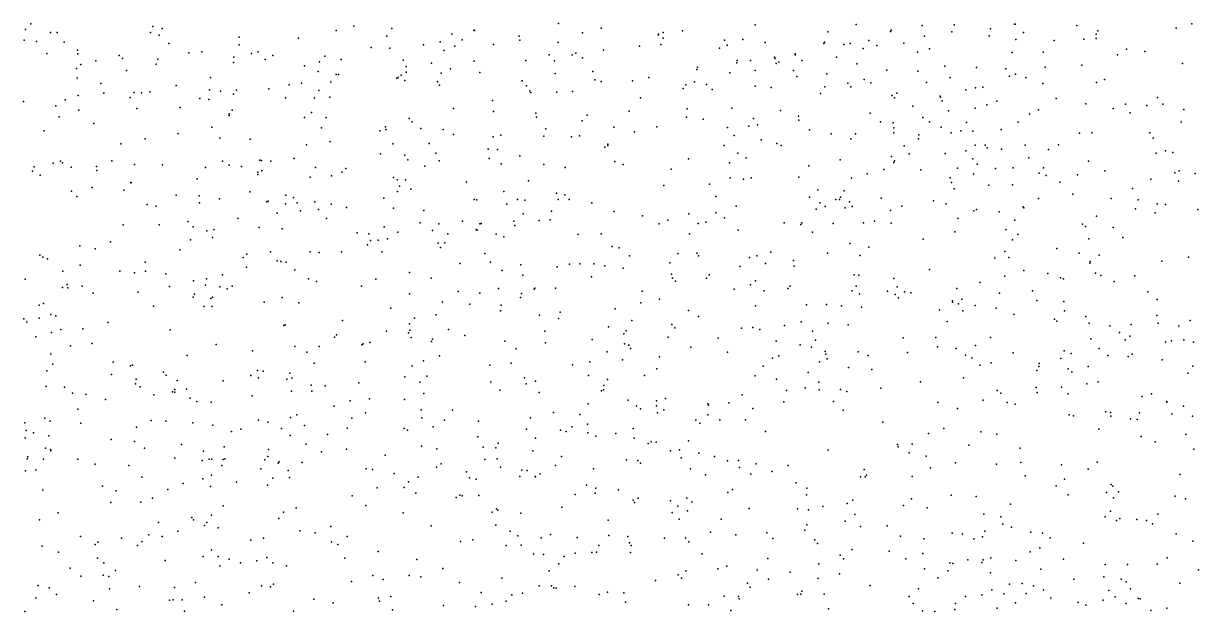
# Model space of a CAD drawing. Extents: x 2 to 99999, y 0 to 49999.
# Drawn here: x 37507 to 49994, y 18750 to 24997 of the extents above; entities that cross this region are included whole.
import ezdxf

# ---------------------------------------------------------------- set-up
doc = ezdxf.new("R2010")
doc.units = 0
doc.header["$MEASUREMENT"] = 0
doc.layers.add('points', color=50, linetype='Continuous')

msp = doc.modelspace()

# ---------------------------------------------------------------- linework, layer by layer
at = {"layer": 'points', "color": 3}
for p in [(37585, 24995, 76), (43192, 24997, 7), (45281, 24984, 88), (46356, 24987, 62), (47058, 24977, 96), (47399, 24982, 83), (48039, 24991, 4), (48046, 24989, 68), (48701, 24976, 41), (49923, 24993, 68), (37528, 24933, 59), (37794, 24900, 19), (37863, 24903, 17), (38855, 24900, 75), (38881, 24967, 48), (38948, 24873, 21), (38981, 24943, 26), (39800, 24852, 55), (40830, 24924, 66), (41016, 24968, 41), (41368, 24863, 47), (41422, 24943, 30), (42058, 24885, 73), (42292, 24927, 49), (42300, 24923, 80), (42776, 24863, 81), (43448, 24899, 84), (43647, 24946, 72), (44253, 24876, 58), (44256, 24883, 42), (44304, 24900, 89), (44509, 24918, 56), (46054, 24908, 15), (46719, 24911, 93), (46727, 24928, 96), (47082, 24862, 47), (47374, 24908, 42), (47769, 24868, 83), (47783, 24941, 30), (48134, 24901, 5), (48907, 24885, 22), (48923, 24918, 2), (49757, 24949, 93), (37513, 24822, 36), (37644, 24805, 18), (37938, 24799, 85), (39050, 24784, 83), (39798, 24772, 89), (40429, 24843, 33), (41201, 24743, 19), (41399, 24735, 65), (41759, 24772, 15), (41936, 24802, 38), (42092, 24756, 86), (42170, 24824, 39), (42502, 24775, 99), (42780, 24819, 89), (43189, 24797, 66), (44055, 24758, 67), (44279, 24776, 82), (44306, 24841, 35), (44903, 24736, 12), (44956, 24821, 97), (44986, 24767, 47), (45152, 24827, 0), (45389, 24795, 69), (46011, 24784, 6), (46019, 24799, 23), (46224, 24774, 21), (46291, 24784, 78), (46431, 24733, 20), (46489, 24815, 48), (46577, 24764, 46), (46863, 24788, 97), (47136, 24728, 0), (48053, 24826, 81), (48460, 24816, 77), (48774, 24832, 36), (48908, 24839, 14), (49230, 24725, 74), (37756, 24677, 57), (38082, 24715, 25), (38083, 24674, 94), (38277, 24601, 73), (38525, 24658, 93), (38558, 24624, 60), (38936, 24617, 6), (39265, 24684, 10), (39401, 24698, 10), (39742, 24641, 74), (39931, 24680, 83), (39999, 24697, 53), (40076, 24614, 53), (40157, 24659, 3), (40709, 24652, 54), (40881, 24615, 86), (41543, 24608, 56), (41977, 24711, 87), (42844, 24605, 36), (43093, 24663, 24), (43151, 24602, 20), (43336, 24665, 26), (43377, 24681, 97), (43448, 24632, 9), (43670, 24714, 65), (45091, 24605, 41), (45232, 24604, 91), (45489, 24639, 3), (45495, 24626, 2), (45706, 24676, 45), (45709, 24665, 99), (45779, 24603, 6), (46147, 24641, 48), (47006, 24692, 91), (48012, 24691, 22), (48342, 24693, 41), (49132, 24664, 83), (49423, 24701, 43), (38071, 24520, 9), (38116, 24563, 37), (38601, 24497, 88), (38916, 24566, 50), (39740, 24583, 85), (40494, 24548, 81), (40638, 24489, 88), (40652, 24591, 86), (41574, 24480, 47), (41575, 24540, 50), (41841, 24576, 50), (42043, 24517, 1), (42295, 24598, 42), (42355, 24476, 33), (43558, 24488, 28), (44661, 24509, 39), (44671, 24533, 88), (45086, 24581, 7), (45282, 24498, 98), (45506, 24573, 16), (45533, 24585, 99), (45689, 24498, 9), (46363, 24568, 66), (46681, 24500, 84), (47011, 24490, 34), (47299, 24544, 28), (47636, 24530, 87), (47948, 24517, 40), (48363, 24535, 93), (48753, 24556, 84), (49825, 24571, 100), (38076, 24420, 63), (38330, 24360, 62), (39494, 24422, 97), (40460, 24365, 45), (40774, 24373, 2), (40830, 24455, 33), (40853, 24456, 3), (41476, 24415, 24), (41489, 24424, 77), (41521, 24448, 81), (41558, 24391, 91), (41907, 24377, 96), (41946, 24468, 46), (42807, 24388, 86), (43156, 24466, 30), (43580, 24398, 12), (43647, 24382, 72), (43978, 24389, 19), (44154, 24424, 20), (44636, 24376, 3), (45014, 24474, 26), (45726, 24435, 22), (46043, 24463, 44), (46269, 24364, 34), (46441, 24401, 96), (46510, 24367, 96), (47105, 24372, 77), (47354, 24424, 32), (47984, 24437, 77), (48049, 24458, 56), (48160, 24422, 83), (48340, 24361, 86), (48909, 24371, 69), (48996, 24404, 18), (38088, 24231, 56), (38361, 24257, 99), (38682, 24263, 50), (38761, 24259, 5), (38850, 24271, 71), (39129, 24338, 4), (39485, 24294, 17), (39599, 24279, 19), (39738, 24248, 87), (39771, 24289, 42), (40113, 24305, 26), (40331, 24344, 68), (40645, 24286, 83), (41926, 24343, 88), (42851, 24335, 16), (42889, 24281, 8), (42899, 24264, 2), (43175, 24267, 63), (43340, 24275, 84), (44517, 24307, 41), (44546, 24344, 13), (44764, 24350, 76), (44824, 24297, 77), (45282, 24333, 36), (45452, 24318, 89), (45977, 24252, 41), (46023, 24324, 47), (46298, 24323, 72), (46735, 24231, 58), (46789, 24256, 98), (47247, 24226, 20), (47523, 24293, 54), (47624, 24313, 49), (47703, 24322, 76), (37507, 24170, 80), (37851, 24122, 57), (37949, 24186, 46), (38640, 24210, 52), (39171, 24104, 8), (39380, 24201, 57), (39476, 24189, 59), (40291, 24206, 83), (40601, 24204, 35), (40764, 24216, 30), (42492, 24180, 81), (44063, 24206, 3), (46763, 24207, 70), (46957, 24120, 55), (47253, 24213, 83), (47270, 24176, 44), (47743, 24135, 1), (47851, 24173, 89), (48481, 24200, 90), (48797, 24145, 1), (49218, 24139, 35), (49445, 24126, 7), (49559, 24212, 22), (49615, 24141, 59), (37885, 24004, 74), (38096, 24078, 14), (38710, 24096, 33), (39694, 24037, 88), (39694, 24020, 26), (39726, 24077, 35), (40493, 23997, 89), (40566, 24052, 23), (40722, 23998, 37), (41606, 23989, 7), (42076, 24096, 8), (42500, 24064, 56), (42950, 24045, 68), (42959, 24003, 58), (43496, 24025, 94), (43942, 24065, 9), (44554, 24002, 69), (44560, 24089, 26), (44730, 23981, 98), (45036, 24097, 52), (45264, 23989, 85), (45553, 24072, 22), (45743, 24014, 48), (46506, 24043, 99), (47066, 23997, 52), (47336, 24069, 70), (47621, 24099, 14), (48198, 24033, 9), (48295, 24079, 56), (49088, 24096, 77), (49266, 24050, 99), (49839, 24082, 30), (37725, 23857, 45), (38253, 23934, 98), (39510, 23895, 52), (40673, 23889, 88), (41293, 23858, 85), (41354, 23900, 63), (41358, 23870, 32), (41636, 23954, 44), (41730, 23882, 12), (41967, 23871, 12), (43058, 23877, 69), (43445, 23965, 26), (43781, 23896, 94), (44238, 23901, 83), (44988, 23892, 85), (45214, 23905, 65), (45309, 23920, 23), (45745, 23970, 10), (45859, 23869, 6), (46614, 23954, 25), (46748, 23943, 76), (46756, 23889, 72), (47134, 23954, 56), (47259, 23895, 34), (47468, 23856, 4), (47528, 23946, 24), (47597, 23852, 60), (47896, 23871, 22), (48076, 23949, 6), (49810, 23950, 36), (38800, 23773, 39), (39150, 23829, 68), (39593, 23780, 86), (39915, 23767, 81), (40765, 23745, 18), (42078, 23817, 49), (42498, 23795, 97), (42579, 23812, 70), (43035, 23800, 13), (43331, 23792, 6), (43417, 23805, 86), (44001, 23846, 70), (45059, 23809, 46), (45345, 23761, 24), (46091, 23824, 13), (46300, 23772, 19), (46348, 23826, 25), (46756, 23835, 84), (47020, 23772, 8), (47023, 23814, 18), (47366, 23837, 61), (48728, 23833, 100), (48862, 23835, 56), (49475, 23837, 44), (49513, 23779, 70), (38541, 23720, 38), (40516, 23708, 85), (41299, 23611, 50), (41433, 23718, 75), (41818, 23723, 23), (41890, 23618, 39), (42444, 23662, 38), (42543, 23660, 10), (43686, 23684, 68), (43716, 23714, 86), (43716, 23701, 79), (44954, 23700, 97), (45100, 23621, 50), (45511, 23724, 89), (45559, 23700, 36), (46865, 23697, 11), (46920, 23613, 6), (47302, 23616, 80), (47521, 23646, 16), (47620, 23705, 80), (47727, 23703, 73), (47747, 23678, 66), (47902, 23663, 85), (48152, 23706, 100), (48401, 23660, 20), (48507, 23707, 14), (49543, 23621, 14), (49644, 23643, 58), (49720, 23626, 31), (37823, 23512, 54), (37899, 23535, 25), (37923, 23518, 52), (38281, 23477, 50), (38445, 23540, 32), (38686, 23501, 11), (38983, 23496, 65), (39621, 23534, 25), (39693, 23493, 78), (39823, 23478, 8), (40020, 23547, 85), (40037, 23543, 23), (40135, 23536, 16), (40382, 23564, 14), (41561, 23599, 54), (41590, 23548, 99), (41772, 23481, 88), (41923, 23540, 33), (42456, 23562, 47), (42582, 23507, 24), (42780, 23593, 93), (43036, 23499, 57), (43790, 23531, 40), (43879, 23498, 20), (44573, 23558, 92), (45011, 23518, 1), (45187, 23571, 58), (45853, 23486, 86), (46185, 23550, 66), (46733, 23585, 28), (46757, 23521, 97), (46764, 23539, 44), (47597, 23559, 89), (47643, 23503, 26), (48190, 23569, 68), (48826, 23534, 23), (37602, 23430, 70), (37619, 23475, 55), (37685, 23386, 54), (38014, 23470, 73), (38287, 23436, 37), (39441, 23469, 89), (39998, 23418, 8), (39998, 23394, 60), (40041, 23432, 94), (40555, 23363, 73), (40611, 23466, 12), (40781, 23378, 81), (40889, 23419, 66), (40931, 23457, 91), (41440, 23360, 7), (43265, 23467, 65), (44390, 23451, 97), (45017, 23358, 1), (45240, 23357, 23), (45746, 23364, 44), (46307, 23354, 71), (46474, 23399, 31), (46650, 23446, 1), (47044, 23441, 72), (47355, 23359, 18), (47432, 23461, 24), (47603, 23401, 31), (47835, 23456, 59), (48024, 23463, 0), (48302, 23406, 44), (48346, 23464, 66), (48375, 23381, 69), (48708, 23388, 37), (48999, 23432, 73), (49741, 23412, 61), (49787, 23431, 79), (49958, 23404, 93), (38237, 23254, 15), (38648, 23306, 94), (38651, 23309, 51), (39354, 23348, 52), (41479, 23336, 89), (41504, 23269, 6), (41568, 23337, 60), (41624, 23237, 42), (42213, 23315, 85), (42875, 23325, 69), (44312, 23276, 59), (44796, 23291, 81), (45160, 23344, 64), (45949, 23229, 68), (47368, 23307, 2), (47398, 23242, 28), (47765, 23279, 98), (48017, 23282, 56), (48520, 23311, 18), (49293, 23244, 74), (49488, 23345, 42), (49782, 23323, 92), (38016, 23216, 6), (38075, 23161, 59), (38573, 23226, 20), (39129, 23172, 93), (39375, 23167, 69), (39590, 23136, 53), (39911, 23209, 56), (40106, 23109, 33), (40295, 23172, 37), (40376, 23149, 43), (40604, 23103, 87), (41336, 23141, 2), (41483, 23212, 5), (42297, 23129, 33), (42326, 23125, 35), (42610, 23211, 53), (42756, 23126, 71), (42836, 23119, 56), (43172, 23196, 44), (43189, 23128, 55), (43261, 23176, 86), (43305, 23128, 66), (44866, 23159, 2), (45859, 23152, 73), (46139, 23126, 72), (46180, 23129, 3), (46188, 23151, 95), (46229, 23220, 82), (46285, 23103, 58), (46621, 23140, 18), (47179, 23115, 12), (48293, 23137, 39), (48658, 23184, 89), (49065, 23137, 57), (49354, 23125, 17), (38820, 23075, 0), (38915, 23055, 35), (39378, 23093, 71), (40093, 23101, 62), (40204, 22983, 97), (40290, 23082, 6), (40414, 23091, 55), (40452, 23006, 17), (40643, 23022, 92), (40776, 23079, 71), (40939, 23044, 30), (41438, 23037, 87), (41763, 23012, 50), (42644, 23077, 59), (43117, 23003, 36), (43548, 23091, 34), (43783, 23000, 31), (44866, 22986, 15), (45081, 23057, 94), (45932, 23024, 42), (45970, 23093, 84), (46027, 23052, 0), (46239, 23039, 1), (46314, 23053, 29), (46721, 23011, 83), (46841, 23056, 7), (47314, 23081, 86), (47605, 23008, 87), (47633, 23021, 71), (47875, 22996, 11), (48131, 23048, 92), (48138, 23038, 95), (49326, 23028, 47), (49535, 22985, 92), (49553, 23082, 64), (49644, 23074, 41), (49986, 23021, 79), (38566, 22859, 67), (38948, 22860, 4), (39257, 22894, 23), (39785, 22924, 31), (40727, 22926, 5), (41723, 22878, 48), (41921, 22868, 84), (42172, 22896, 22), (42358, 22870, 43), (42371, 22873, 15), (42716, 22898, 11), (42818, 22974, 40), (42987, 22906, 58), (43104, 22911, 83), (44084, 22955, 11), (44261, 22869, 62), (44354, 22907, 76), (44579, 22975, 53), (44677, 22874, 52), (44759, 22885, 2), (44958, 22933, 80), (45590, 22878, 37), (45767, 22861, 44), (45780, 22880, 85), (46111, 22873, 93), (46434, 22880, 77), (46549, 22897, 50), (46727, 22875, 43), (47436, 22927, 6), (48042, 22909, 4), (48761, 22866, 58), (48909, 22951, 24), (39309, 22838, 8), (39456, 22794, 72), (39531, 22808, 48), (40011, 22831, 57), (40254, 22817, 49), (41052, 22773, 12), (41178, 22761, 34), (41339, 22837, 36), (41484, 22782, 43), (41852, 22799, 63), (42015, 22761, 53), (42316, 22809, 99), (42327, 22801, 36), (42531, 22759, 43), (42610, 22732, 51), (42728, 22850, 3), (43401, 22756, 44), (43646, 22764, 53), (44586, 22762, 94), (45103, 22803, 73), (45891, 22781, 80), (47405, 22783, 66), (47946, 22808, 44), (48075, 22754, 3), (48794, 22842, 76), (49087, 22829, 29), (38107, 22634, 88), (38267, 22602, 52), (38433, 22676, 8), (39282, 22698, 29), (39514, 22723, 2), (41162, 22647, 6), (41195, 22693, 88), (41275, 22695, 20), (41376, 22710, 10), (41914, 22665, 18), (41940, 22616, 27), (41984, 22668, 16), (43761, 22627, 69), (43837, 22613, 89), (46290, 22659, 15), (46492, 22621, 84), (47068, 22705, 94), (48016, 22698, 75), (48488, 22606, 40), (48827, 22711, 66), (49189, 22725, 44), (37682, 22536, 43), (37712, 22514, 54), (37763, 22496, 36), (39168, 22592, 0), (39840, 22512, 7), (39881, 22546, 37), (40132, 22570, 44), (40204, 22477, 42), (40552, 22572, 16), (40649, 22563, 100), (40885, 22572, 26), (41315, 22570, 68), (42410, 22554, 33), (43948, 22530, 73), (44462, 22553, 89), (44664, 22558, 25), (44680, 22528, 22), (45224, 22510, 85), (45299, 22529, 91), (45448, 22567, 14), (45689, 22480, 90), (46052, 22558, 77), (46395, 22533, 48), (47831, 22503, 9), (47937, 22576, 29), (47979, 22511, 73), (48726, 22558, 77), (48937, 22537, 33), (49886, 22515, 68), (37924, 22367, 35), (38109, 22431, 47), (38532, 22366, 22), (38799, 22462, 50), (38803, 22367, 97), (39878, 22409, 51), (40242, 22468, 80), (40297, 22461, 18), (40392, 22382, 68), (42146, 22446, 26), (42469, 22460, 60), (42594, 22374, 21), (42791, 22434, 20), (43179, 22412, 91), (43309, 22439, 49), (43419, 22443, 25), (43569, 22445, 28), (43684, 22423, 5), (43879, 22399, 93), (44375, 22455, 0), (45118, 22414, 60), (45394, 22446, 61), (45697, 22418, 61), (47136, 22383, 71), (48139, 22374, 24), (48838, 22452, 49), (48842, 22469, 12), (49605, 22472, 51), (37524, 22280, 61), (38685, 22347, 36), (39021, 22336, 82), (39314, 22262, 97), (39451, 22284, 47), (39621, 22327, 83), (40537, 22283, 45), (40619, 22255, 15), (41251, 22280, 25), (41610, 22352, 82), (41839, 22291, 7), (42814, 22323, 24), (43543, 22307, 74), (44395, 22333, 73), (44403, 22293, 32), (44437, 22259, 37), (44767, 22292, 88), (44792, 22326, 93), (45285, 22264, 10), (46335, 22327, 16), (46384, 22322, 16), (46756, 22288, 49), (47672, 22245, 87), (47937, 22313, 55), (48391, 22340, 28), (48528, 22297, 75), (48559, 22286, 60), (48898, 22345, 35), (48957, 22320, 3), (49096, 22258, 8), (49318, 22318, 89), (37920, 22193, 1), (37971, 22224, 82), (37977, 22188, 87), (38130, 22208, 1), (38248, 22132, 77), (38727, 22142, 25), (39058, 22202, 23), (39325, 22121, 10), (39442, 22216, 15), (39592, 22200, 97), (39671, 22177, 60), (39723, 22207, 19), (41098, 22208, 80), (41608, 22125, 16), (42126, 22149, 48), (42356, 22133, 52), (42556, 22182, 36), (42800, 22130, 43), (42935, 22175, 51), (42942, 22184, 91), (43159, 22185, 60), (44081, 22153, 35), (45060, 22176, 35), (45234, 22220, 7), (45379, 22158, 45), (45633, 22183, 24), (45655, 22208, 98), (46312, 22158, 44), (46355, 22206, 36), (46390, 22125, 22), (46689, 22155, 44), (46770, 22117, 3), (46790, 22201, 18), (46870, 22146, 79), (46936, 22135, 68), (47424, 22181, 71), (47878, 22131, 41), (48229, 22156, 1), (49457, 22146, 2), (37672, 22005, 68), (37721, 22023, 26), (38890, 21993, 74), (39309, 22091, 6), (39426, 21990, 94), (39498, 22077, 9), (39511, 21992, 19), (39514, 22090, 75), (40064, 22038, 34), (40255, 22085, 75), (40433, 22029, 93), (41959, 22039, 5), (42251, 22017, 67), (42583, 22006, 45), (42787, 22087, 1), (44067, 22031, 30), (44265, 22067, 66), (45285, 21997, 32), (45827, 22010, 48), (46040, 22012, 25), (46201, 21999, 85), (46414, 21982, 35), (46805, 22083, 39), (47379, 22051, 27), (47381, 22038, 62), (47442, 22018, 23), (47479, 22068, 91), (47621, 22002, 52), (48275, 22056, 83), (48561, 22043, 90), (49555, 22066, 52), (37509, 21861, 27), (37675, 21868, 38), (37798, 21906, 7), (37850, 21893, 1), (41412, 21974, 97), (41663, 21867, 78), (41894, 21901, 4), (42577, 21946, 47), (42990, 21900, 52), (43194, 21862, 51), (43210, 21930, 71), (43795, 21966, 92), (44575, 21949, 99), (44682, 21884, 4), (47242, 21957, 83), (47490, 21943, 15), (47843, 21974, 14), (48031, 21904, 71), (48464, 21856, 89), (48569, 21945, 21), (48796, 21884, 99), (49552, 21894, 47), (37542, 21823, 74), (37902, 21746, 34), (38137, 21753, 85), (38404, 21819, 11), (39064, 21744, 15), (40272, 21788, 10), (40286, 21796, 80), (40897, 21842, 22), (41608, 21805, 86), (41612, 21738, 11), (42024, 21746, 91), (43048, 21729, 15), (43723, 21773, 26), (43911, 21733, 43), (43972, 21843, 31), (44396, 21799, 79), (44430, 21765, 1), (45138, 21762, 86), (45256, 21768, 45), (45331, 21747, 37), (45593, 21788, 13), (45772, 21829, 77), (45891, 21730, 9), (46058, 21813, 85), (46270, 21796, 50), (47322, 21832, 57), (48489, 21835, 98), (48831, 21812, 44), (49051, 21787, 3), (49280, 21801, 8), (49565, 21814, 42), (49786, 21785, 40), (49906, 21843, 6), (37639, 21668, 37), (37803, 21716, 15), (40813, 21666, 13), (40832, 21688, 65), (41189, 21608, 90), (41364, 21727, 85), (41600, 21711, 39), (41626, 21661, 95), (41841, 21618, 64), (41853, 21644, 61), (42196, 21683, 71), (42622, 21622, 78), (43053, 21606, 20), (43551, 21641, 53), (43888, 21699, 46), (44358, 21664, 86), (44891, 21655, 39), (45504, 21624, 51), (45924, 21633, 18), (46856, 21658, 80), (47204, 21662, 53), (47783, 21660, 45), (48851, 21646, 19), (49155, 21716, 1), (49213, 21637, 83), (49265, 21676, 86), (49643, 21615, 6), (49707, 21625, 45), (49839, 21637, 17), (49942, 21611, 42), (37797, 21484, 51), (38007, 21572, 51), (38237, 21597, 27), (39556, 21588, 53), (39939, 21518, 82), (40392, 21564, 73), (40518, 21506, 66), (40648, 21564, 98), (41104, 21583, 43), (41116, 21593, 53), (42741, 21540, 84), (43710, 21510, 63), (43893, 21593, 64), (43940, 21581, 74), (43957, 21544, 53), (44599, 21557, 84), (44987, 21505, 76), (45762, 21585, 9), (45880, 21560, 50), (46026, 21513, 91), (46033, 21486, 55), (46377, 21509, 14), (46903, 21502, 59), (47220, 21563, 28), (47419, 21543, 43), (47624, 21575, 44), (48024, 21499, 26), (48567, 21518, 43), (48642, 21490, 95), (48939, 21546, 75), (49289, 21483, 10), (37819, 21377, 11), (38460, 21401, 83), (38643, 21361, 4), (38665, 21368, 95), (39245, 21471, 44), (40596, 21390, 65), (41138, 21403, 41), (41639, 21359, 99), (41759, 21415, 27), (41929, 21468, 19), (42462, 21368, 32), (42688, 21387, 87), (43340, 21370, 84), (43525, 21403, 50), (43872, 21425, 8), (44266, 21456, 100), (45368, 21358, 100), (45466, 21441, 4), (45535, 21467, 11), (45965, 21403, 80), (46049, 21434, 44), (46485, 21471, 75), (47516, 21473, 78), (47584, 21444, 63), (47670, 21366, 7), (47792, 21392, 82), (48297, 21355, 46), (48301, 21386, 24), (48530, 21440, 61), (48823, 21355, 55), (49029, 21471, 26), (49247, 21460, 19), (49609, 21425, 51), (49935, 21358, 33), (37756, 21307, 54), (38443, 21269, 14), (38993, 21293, 59), (39022, 21262, 2), (39924, 21256, 0), (39992, 21310, 4), (40005, 21233, 42), (40055, 21305, 89), (40338, 21281, 22), (40358, 21229, 49), (41560, 21243, 38), (41794, 21249, 22), (42831, 21232, 20), (43511, 21258, 46), (44108, 21258, 26), (44236, 21329, 0), (45284, 21255, 21), (45846, 21288, 26), (46275, 21344, 92), (46524, 21321, 89), (47497, 21232, 36), (48275, 21310, 29), (48610, 21327, 11), (48649, 21296, 19), (49882, 21282, 43), (37749, 21141, 93), (37941, 21132, 24), (38697, 21170, 68), (38703, 21217, 31), (38747, 21138, 83), (39115, 21109, 66), (39140, 21206, 67), (39239, 21112, 5), (39629, 21201, 25), (40306, 21220, 57), (40564, 21155, 84), (40712, 21147, 36), (41070, 21180, 68), (41720, 21186, 37), (42473, 21191, 50), (42568, 21103, 75), (42849, 21170, 67), (42948, 21196, 10), (43670, 21105, 71), (43674, 21151, 86), (43712, 21215, 20), (45510, 21218, 20), (45813, 21126, 72), (45958, 21187, 25), (45964, 21106, 42), (46188, 21108, 66), (46618, 21124, 10), (47039, 21190, 68), (48268, 21130, 57), (48539, 21134, 14), (48807, 21170, 31), (48929, 21191, 58), (38027, 21069, 56), (38169, 21057, 66), (38378, 21002, 68), (38893, 21054, 70), (39091, 21085, 68), (39116, 21082, 40), (39279, 21016, 36), (39350, 20982, 47), (39937, 21040, 17), (40356, 21092, 82), (40572, 21090, 53), (40978, 20988, 65), (41184, 21010, 89), (41555, 21003, 18), (41761, 21065, 41), (42988, 21078, 84), (43650, 21094, 71), (43932, 20994, 58), (44234, 20989, 47), (44328, 21013, 17), (45145, 21053, 8), (45587, 20979, 22), (45617, 21099, 72), (46116, 20983, 12), (46257, 21087, 84), (47704, 20996, 52), (47855, 21097, 67), (47894, 21070, 82), (48278, 21076, 92), (48608, 21063, 12), (49395, 21034, 69), (49493, 21062, 77), (49659, 20981, 17), (38083, 20899, 24), (39500, 20976, 87), (40809, 20932, 38), (41142, 20862, 2), (41733, 20894, 50), (42067, 20889, 95), (43139, 20864, 91), (43506, 20955, 1), (44020, 20934, 84), (44063, 20905, 30), (44234, 20935, 31), (44243, 20861, 44), (44311, 20893, 24), (44778, 20958, 22), (44788, 20941, 1), (45002, 20969, 34), (45256, 20907, 98), (46219, 20890, 79), (47224, 20970, 44), (47434, 20908, 47), (47961, 20972, 22), (48044, 20952, 93), (49008, 20872, 57), (49057, 20864, 33), (49368, 20861, 95), (49657, 20975, 99), (49833, 20933, 31), (37521, 20755, 79), (37733, 20806, 71), (37791, 20774, 17), (38117, 20751, 79), (38862, 20781, 80), (39021, 20773, 4), (39305, 20755, 42), (39518, 20731, 83), (40004, 20782, 30), (40103, 20763, 17), (40344, 20811, 44), (40411, 20841, 23), (40997, 20806, 7), (41739, 20809, 95), (41981, 20783, 45), (42341, 20773, 12), (42895, 20809, 71), (43419, 20842, 57), (43501, 20741, 79), (44651, 20782, 89), (44693, 20750, 65), (44780, 20841, 79), (44908, 20787, 16), (45178, 20788, 2), (46639, 20761, 5), (48621, 20838, 97), (48667, 20830, 61), (49063, 20824, 78), (49270, 20799, 83), (49342, 20789, 25), (49711, 20851, 9), (49929, 20826, 76), (37535, 20672, 68), (37612, 20648, 72), (37776, 20615, 37), (38706, 20710, 79), (39718, 20662, 86), (39816, 20689, 62), (40248, 20696, 40), (40342, 20619, 5), (40492, 20728, 39), (40738, 20632, 49), (40947, 20699, 69), (41551, 20695, 98), (41587, 20677, 32), (41860, 20714, 68), (42334, 20607, 62), (42854, 20687, 24), (43213, 20677, 80), (43275, 20664, 79), (43333, 20711, 84), (43503, 20650, 92), (43588, 20612, 28), (43800, 20641, 10), (43985, 20693, 91), (45392, 20661, 94), (47126, 20641, 26), (47286, 20694, 62), (47681, 20658, 10), (47849, 20633, 57), (48934, 20687, 57), (49384, 20610, 13), (49859, 20630, 98), (37525, 20596, 95), (37739, 20485, 30), (38438, 20579, 37), (38686, 20558, 76), (38792, 20485, 87), (39185, 20524, 77), (39641, 20501, 10), (40511, 20527, 31), (41735, 20507, 1), (41899, 20479, 9), (42391, 20497, 43), (42526, 20490, 45), (42551, 20540, 93), (42947, 20593, 10), (43996, 20591, 65), (44146, 20536, 46), (44178, 20553, 70), (44232, 20549, 70), (44574, 20565, 100), (46795, 20523, 26), (46802, 20501, 57), (46950, 20528, 20), (47552, 20516, 37), (48099, 20487, 62), (49532, 20553, 2), (37545, 20374, 32), (37553, 20393, 3), (37719, 20367, 7), (37794, 20471, 61), (37798, 20459, 51), (38085, 20367, 89), (39114, 20378, 52), (39407, 20354, 6), (39418, 20453, 16), (39480, 20368, 70), (39509, 20370, 93), (39630, 20366, 62), (39646, 20374, 44), (40072, 20363, 20), (40103, 20398, 84), (40110, 20473, 64), (40673, 20447, 22), (40938, 20476, 36), (41352, 20410, 9), (42410, 20365, 78), (42540, 20371, 38), (42921, 20459, 69), (43223, 20398, 19), (43916, 20362, 6), (44037, 20355, 1), (44382, 20458, 35), (44477, 20467, 65), (44496, 20382, 46), (44685, 20432, 72), (44849, 20396, 78), (45106, 20356, 91), (46059, 20466, 49), (46919, 20437, 19), (47101, 20400, 88), (49945, 20476, 89), (37529, 20244, 83), (37637, 20255, 7), (38270, 20316, 54), (38626, 20303, 9), (39615, 20303, 32), (40030, 20266, 2), (40214, 20328, 5), (40224, 20342, 12), (40321, 20248, 49), (40469, 20333, 32), (41147, 20266, 50), (41217, 20259, 96), (41897, 20285, 52), (41947, 20320, 89), (42214, 20233, 36), (42575, 20285, 32), (42801, 20251, 60), (42861, 20247, 25), (43162, 20300, 56), (43563, 20266, 77), (44064, 20326, 39), (44594, 20267, 87), (44988, 20352, 16), (45115, 20281, 21), (45293, 20320, 38), (45459, 20239, 75), (45634, 20301, 67), (46442, 20258, 20), (47145, 20277, 82), (47413, 20331, 48), (47847, 20314, 98), (48105, 20332, 22), (48537, 20310, 17), (48822, 20263, 95), (48918, 20338, 56), (38763, 20177, 68), (39203, 20110, 28), (39414, 20159, 24), (39506, 20197, 76), (39769, 20124, 4), (40158, 20168, 33), (40334, 20175, 98), (41446, 20215, 90), (41598, 20128, 56), (41701, 20179, 22), (42245, 20170, 34), (42316, 20158, 9), (42780, 20184, 39), (42945, 20183, 75), (42949, 20182, 61), (42996, 20213, 29), (44754, 20201, 8), (45237, 20209, 14), (45717, 20117, 13), (46401, 20181, 62), (46451, 20182, 51), (46466, 20197, 34), (46950, 20183, 57), (48152, 20190, 13), (48570, 20157, 68), (49798, 20206, 7), (37714, 20041, 22), (38345, 20082, 50), (38493, 20033, 7), (39041, 20047, 24), (39493, 20077, 83), (40100, 20091, 17), (41267, 20064, 25), (41553, 20068, 20), (41676, 20006, 83), (42144, 19985, 8), (42346, 19983, 39), (43368, 19993, 64), (43489, 20091, 72), (43582, 20008, 86), (43588, 20061, 54), (43829, 20043, 85), (44992, 20016, 8), (45043, 20045, 23), (45827, 19990, 59), (45830, 20062, 75), (47366, 19986, 85), (48483, 20086, 2), (48610, 19991, 9), (49015, 20015, 50), (49067, 20101, 99), (49083, 20081, 81), (49144, 20021, 72), (38434, 19908, 11), (38753, 19912, 78), (38876, 19955, 84), (39628, 19873, 39), (40999, 19978, 36), (41144, 19877, 57), (42105, 19960, 56), (42170, 19978, 86), (43228, 19860, 18), (43986, 19932, 51), (43999, 19910, 74), (44038, 19955, 13), (44381, 19925, 65), (44462, 19868, 48), (44558, 19956, 63), (44608, 19916, 70), (46002, 19865, 53), (46259, 19899, 34), (46320, 19932, 1), (46859, 19878, 55), (46944, 19947, 76), (47630, 19971, 35), (47995, 19889, 3), (49090, 19959, 86), (49747, 19974, 27), (49854, 19946, 77), (37876, 19798, 51), (39296, 19750, 28), (39505, 19775, 75), (40222, 19738, 78), (40269, 19805, 62), (40404, 19850, 58), (41543, 19800, 95), (42488, 19807, 63), (42533, 19840, 36), (42548, 19826, 36), (42791, 19795, 45), (44402, 19801, 68), (44476, 19731, 77), (44562, 19821, 89), (44922, 19733, 69), (45218, 19845, 6), (45731, 19841, 26), (45849, 19832, 4), (46343, 19781, 40), (47111, 19851, 81), (47713, 19785, 64), (47892, 19755, 45), (49003, 19757, 71), (49060, 19816, 69), (49158, 19739, 55), (49562, 19783, 74), (37676, 19723, 5), (38943, 19695, 94), (39148, 19605, 40), (39314, 19724, 9), (39431, 19663, 84), (39454, 19697, 85), (39575, 19639, 82), (40445, 19608, 23), (40773, 19655, 11), (41838, 19662, 87), (42528, 19666, 11), (43720, 19720, 31), (45812, 19615, 13), (45831, 19671, 42), (46240, 19709, 65), (46403, 19653, 35), (46687, 19661, 18), (47914, 19679, 61), (48007, 19646, 17), (49121, 19716, 94), (49338, 19727, 91), (49442, 19716, 81), (49505, 19682, 91), (38112, 19547, 58), (38295, 19487, 66), (38549, 19528, 81), (38763, 19494, 95), (38839, 19564, 64), (38979, 19548, 80), (39924, 19509, 79), (40056, 19528, 23), (40607, 19586, 3), (40781, 19490, 56), (40948, 19548, 47), (42151, 19494, 59), (42283, 19512, 91), (42679, 19603, 53), (42762, 19555, 93), (43009, 19532, 54), (43108, 19569, 16), (43390, 19538, 64), (43729, 19558, 40), (43928, 19547, 56), (44318, 19529, 84), (44541, 19528, 55), (44579, 19492, 70), (44809, 19593, 13), (45076, 19566, 36), (45408, 19587, 97), (45470, 19525, 38), (45918, 19513, 33), (46827, 19549, 30), (47074, 19524, 79), (47375, 19584, 39), (47487, 19575, 70), (47605, 19522, 32), (47700, 19542, 61), (47722, 19604, 29), (48213, 19594, 96), (48335, 19581, 91), (48417, 19534, 7), (49755, 19577, 39), (49932, 19496, 60), (37704, 19443, 24), (37879, 19380, 47), (38267, 19462, 43), (38720, 19451, 3), (39503, 19407, 67), (40846, 19462, 17), (41277, 19388, 92), (42638, 19451, 90), (42797, 19456, 48), (42927, 19360, 98), (43032, 19357, 29), (43368, 19371, 62), (43548, 19376, 62), (43597, 19381, 51), (43621, 19451, 20), (43946, 19479, 83), (43957, 19378, 72), (43966, 19450, 47), (44719, 19364, 81), (45944, 19473, 21), (46311, 19410, 75), (46708, 19392, 8), (47064, 19367, 8), (48205, 19385, 74), (48306, 19428, 46), (48773, 19475, 16), (38293, 19316, 18), (38360, 19267, 99), (39014, 19293, 53), (39415, 19333, 95), (39576, 19334, 8), (39592, 19237, 79), (39691, 19308, 69), (39814, 19267, 89), (39987, 19287, 19), (40093, 19324, 85), (40157, 19266, 32), (40302, 19236, 13), (40920, 19318, 47), (41686, 19302, 79), (43197, 19257, 86), (43252, 19336, 68), (44980, 19232, 62), (45417, 19313, 30), (45960, 19258, 67), (46187, 19348, 64), (46220, 19310, 18), (46883, 19310, 86), (47352, 19267, 53), (47382, 19260, 24), (47543, 19300, 55), (47691, 19270, 20), (47706, 19301, 8), (47787, 19322, 69), (48051, 19292, 97), (48560, 19308, 32), (49003, 19250, 52), (49240, 19249, 40), (49555, 19252, 2), (49661, 19322, 27), (38001, 19210, 27), (38117, 19124, 2), (38355, 19135, 38), (38414, 19121, 7), (38483, 19187, 81), (41219, 19134, 18), (41605, 19132, 39), (41730, 19120, 38), (41963, 19207, 20), (43093, 19181, 18), (44465, 19141, 16), (44546, 19183, 95), (44886, 19202, 12), (45302, 19190, 60), (45653, 19169, 37), (46177, 19152, 5), (47081, 19202, 9), (47222, 19108, 49), (47331, 19182, 1), (47785, 19161, 23), (48320, 19201, 99), (48987, 19120, 38), (49994, 19194, 82), (37664, 19025, 14), (37780, 19001, 33), (38422, 18990, 25), (38738, 19015, 5), (39110, 19006, 54), (39333, 19059, 41), (40035, 19022, 80), (40132, 19014, 94), (40162, 19040, 58), (40994, 19069, 67), (41328, 19091, 58), (42140, 19057, 39), (42589, 19104, 10), (42987, 19024, 64), (43118, 19022, 26), (43144, 19002, 98), (43169, 18997, 51), (43366, 19016, 96), (44223, 19078, 3), (44498, 19105, 75), (45200, 19052, 8), (45229, 19009, 81), (45423, 19093, 51), (45952, 19101, 86), (46503, 19028, 2), (47019, 18990, 85), (47984, 19039, 70), (48120, 19047, 9), (48242, 19023, 29), (48348, 18982, 38), (48669, 19094, 89), (49172, 19095, 53), (49224, 19065, 42), (49273, 18990, 18), (49794, 19050, 80), (37637, 18896, 80), (37856, 18930, 83), (38252, 18863, 43), (39058, 18870, 45), (39096, 18875, 20), (39194, 18874, 5), (39431, 18901, 29), (39904, 18950, 23), (40593, 18880, 69), (41281, 18896, 68), (41289, 18859, 1), (41410, 18910, 18), (42370, 18951, 92), (42636, 18860, 35), (42697, 18928, 70), (42810, 18944, 17), (43625, 18932, 100), (43713, 18957, 95), (43888, 18947, 31), (44954, 18914, 81), (45106, 18909, 84), (45112, 18884, 61), (45734, 18932, 4), (45767, 18934, 55), (45779, 18966, 38), (46015, 18936, 75), (46920, 18911, 5), (47519, 18909, 83), (47690, 18926, 9), (47799, 18979, 93), (47925, 18938, 52), (48164, 18940, 25), (48423, 18895, 19), (48981, 18871, 41), (49041, 18975, 10), (49108, 18905, 88), (49353, 18889, 37), (49375, 18884, 66), (37521, 18750, 92), (38500, 18770, 35), (39219, 18753, 44), (39616, 18821, 92), (40376, 18755, 37), (40799, 18844, 51), (41428, 18768, 57), (41972, 18815, 61), (42310, 18802, 69), (42486, 18829, 94), (43906, 18850, 5), (44575, 18822, 5), (44787, 18822, 8), (45025, 18760, 34), (46061, 18779, 13), (46960, 18836, 82), (47062, 18756, 66), (47193, 18752, 95), (47404, 18773, 75), (47410, 18835, 88), (47855, 18785, 38), (48049, 18844, 50), (48715, 18847, 99), (48798, 18819, 37), (49226, 18836, 87), (49488, 18760, 42), (49658, 18787, 37)]:
    msp.add_point(p, dxfattribs=at)

doc.saveas('drawing.dxf')
